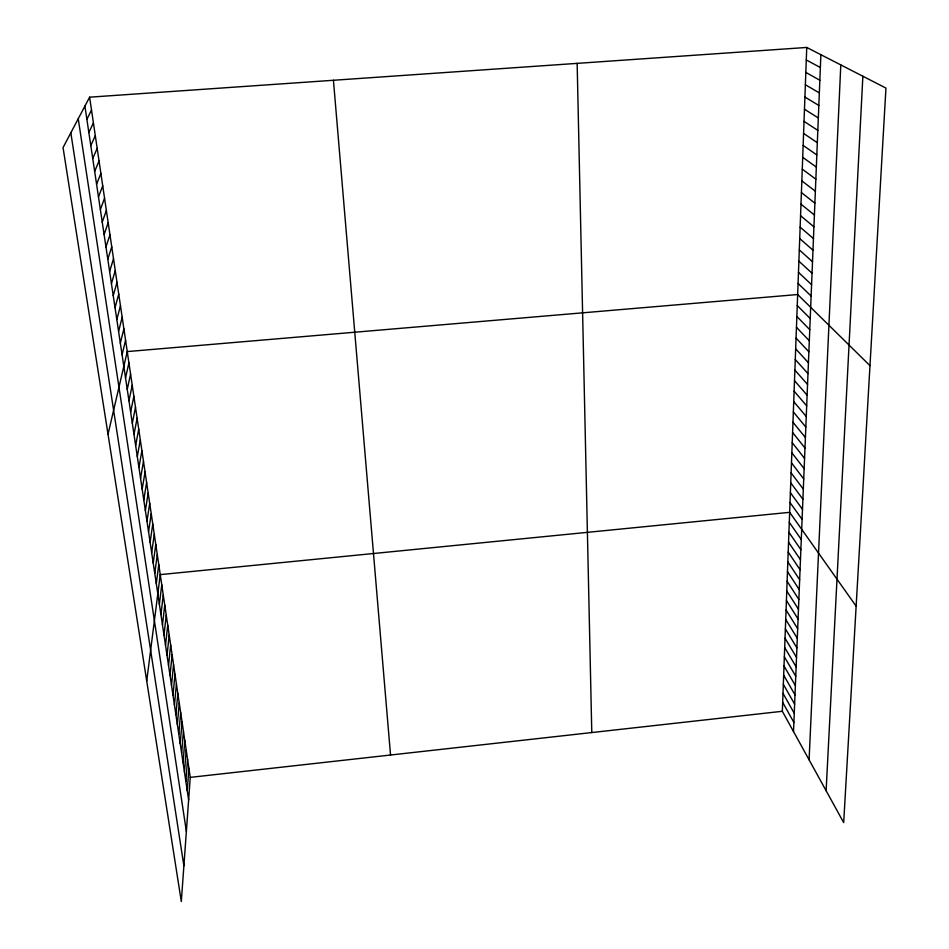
<?xml version="1.0" encoding="UTF-8"?>
<svg xmlns="http://www.w3.org/2000/svg" width="949" height="949" viewBox="0 0 949 949"><rect width="100%" height="100%" fill="white"/><g stroke="black" fill="none" stroke-linecap="round" stroke-linejoin="round"><path stroke-width="1.42" d="M806.745 47.45L885.951 88.079L843.685 822.605L782.344 711.287L806.745 47.45L89.609 97.178L63.049 147.57L181.318 901.55L190.251 777.373L89.609 97.178M793.518 731.56L820.885 54.698M809.094 759.817L840.802 64.912M826.116 790.707L862.866 76.228M187.25 790.659L188.91 768.263M185.862 781.359L187.558 759.105M184.462 772.011L186.194 749.9M183.062 762.605L184.818 740.635M181.639 753.138L183.442 731.323M180.215 743.625L182.054 721.952M178.792 734.051L180.666 712.533M177.344 724.419L179.254 703.055M175.897 714.727L177.843 693.517M174.438 704.988L176.431 683.932M172.979 695.178L174.996 674.288M171.496 685.308L173.56 664.585M170.013 675.391L172.125 654.822M168.519 665.403L170.666 645M167.024 655.368L169.207 635.13M165.506 645.261L167.736 625.189M163.987 635.083L166.253 615.201M162.457 624.857L164.77 605.142M160.915 614.561L163.275 595.023M159.373 604.205L161.769 584.857M146.715 680.979L160.251 574.62L789.663 512.33L856.14 606.197M156.288 583.611L158.78 564.619M154.758 573.374L157.285 554.56M153.216 563.077L155.79 544.453M151.674 552.709L154.284 534.275M150.108 542.282L152.765 524.038M148.542 531.796L151.247 513.741M146.965 521.238L149.717 503.385M145.375 510.621L148.174 492.97M143.785 499.945L146.62 482.483M142.172 489.186L145.067 471.938M140.559 478.367L143.489 461.333M138.934 467.489L141.911 450.656M137.297 456.528L140.322 439.921M135.648 445.508L138.72 429.114M133.987 434.417L137.119 418.236M132.314 423.254L135.493 407.299M130.642 412.032L133.868 396.291M128.945 400.727L132.231 385.223M127.249 389.351L130.582 374.072M125.529 377.904L128.922 362.862M108.02 434.274L127.249 351.581L797.67 294.534L869.984 365.662M122.077 354.784L125.576 340.228M120.333 343.111L123.88 328.793M118.578 331.367L122.184 317.298M116.81 319.54L120.464 305.732M115.031 307.642L118.744 294.083M113.239 295.673L117.012 282.363M111.436 283.609L115.268 270.572M109.621 271.473L113.512 258.709M107.795 259.267L111.745 246.764M105.956 246.965L109.965 234.735M104.105 234.581L108.174 222.635M102.243 222.125L106.371 210.453M100.369 209.587L104.556 198.199M98.471 196.953L102.729 185.862M96.573 184.236L100.891 173.442M94.663 171.437L99.04 160.939M92.729 158.554L97.178 148.352M90.796 145.577L95.303 135.683M88.838 132.516L93.417 122.931M86.869 119.36L91.519 110.096M190.251 777.373L782.344 711.287M806.282 59.965L820.363 67.521M805.831 72.409L819.853 80.25M805.369 84.758L819.343 92.907M804.918 97.047L818.833 105.469M804.479 109.242L818.323 117.961M804.028 121.377L817.824 130.369M803.589 133.418L817.326 142.694M803.151 145.399L816.828 154.948M802.712 157.297L816.342 167.119M802.273 169.124L815.843 179.207M801.846 180.879L815.369 191.224M801.407 192.564L814.883 203.169M800.98 204.165L814.396 215.032M800.565 215.708L813.922 226.823M800.137 227.179L813.447 238.531M799.722 238.567L812.985 250.18M799.307 249.895L812.51 261.746M798.892 261.165L812.047 273.253M798.477 272.351L811.585 284.676M798.073 283.478L811.122 296.041M797.255 305.531L810.221 318.544M796.863 316.456L809.77 329.694M796.46 327.31L809.319 340.774M796.069 338.105L808.868 351.794M795.665 348.841L808.429 362.743M795.274 359.517L807.99 373.621M794.882 370.122L807.552 384.44M794.503 380.668L807.113 395.187M794.111 391.142L806.686 405.875M793.732 401.569L806.259 416.504M793.352 411.937L805.831 427.062M792.973 422.234L805.404 437.56M792.593 432.471L804.977 447.999M792.225 442.661L804.562 458.379M791.846 452.78L804.147 468.687M791.478 462.851L803.732 478.948M791.11 472.863L803.317 489.138M790.742 482.816L802.913 499.269M790.387 492.709L802.498 509.352M790.019 502.543L802.095 519.364M789.295 522.353L801.288 539.53M788.927 532.318L800.873 549.661M788.56 542.223L800.47 559.744M788.204 552.081L800.054 569.768M787.836 561.879L799.651 579.732M787.48 571.606L799.26 589.637M787.124 581.298L798.856 599.483M786.768 590.919L798.465 609.27M786.424 600.492L798.073 619.009M786.069 610.017L797.682 628.689M785.725 619.483L797.29 638.309M785.381 628.89L796.899 647.87M785.037 638.25L796.519 657.384M784.693 647.562L796.14 666.839M784.349 656.815L795.76 676.246M784.016 666.02L795.381 685.593M783.672 675.178L795.001 694.893M783.34 684.276L794.633 704.134M783.008 693.328L794.254 713.328M782.676 702.331L793.886 722.462M70.831 132.813L183.881 865.856M78.233 118.755L186.372 831.371M84.9 106.122L188.637 799.9M333.431 80.274L390.537 755.013M577.146 63.369L591.785 732.557"/></g></svg>
